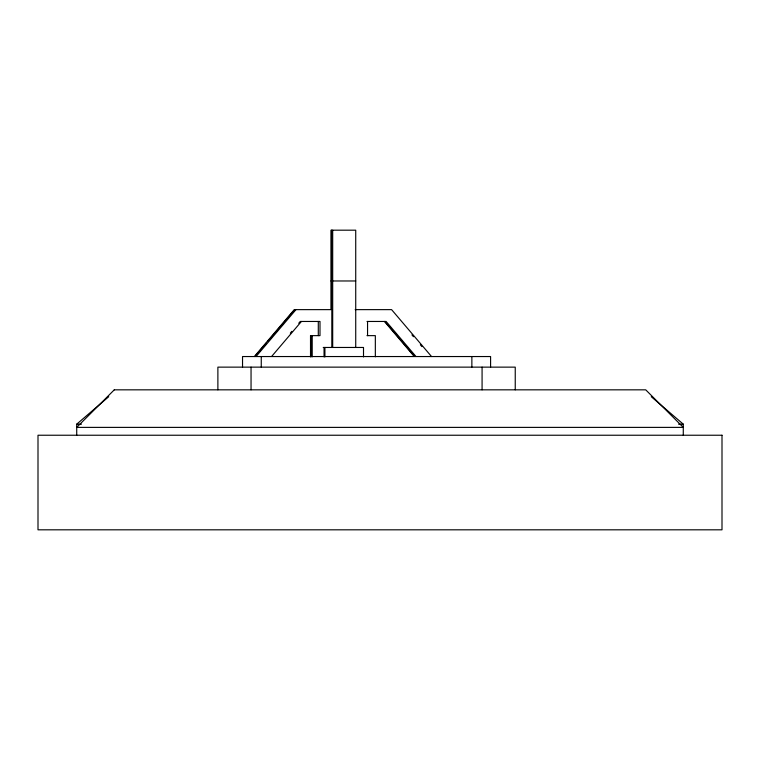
<?xml version="1.0" encoding="UTF-8"?>
<svg xmlns="http://www.w3.org/2000/svg" width="760" height="760" viewBox="0 0 760 760"><rect width="100%" height="100%" fill="white"/><g stroke="black" fill="none" stroke-linecap="round" stroke-linejoin="round"><path stroke-width="1.14" d="M254.315 356.544L294.272 309.633L331.825 309.633L331.825 347.462M255.616 355.642L257.925 352.934M259.464 351.13L266.38 343.007M267.909 341.202L294.804 309.633M256.025 356.544L295.973 309.633M290.329 333.127L291.859 331.331M298.737 323.256L300.267 321.461L319.998 321.461L319.998 335.635L310.517 335.635L310.517 356.82M271.624 356.469L301.435 321.461M76.722 435.233L76.722 424.166L108.737 396.701M330.99 280.972L355.727 280.972M355.186 309.633L391.59 309.633L431.537 356.544M367.013 321.461L386.118 321.461L415.938 356.469M366.966 335.635L375.335 335.635L375.335 356.82M323.219 347.462L363.508 347.462L363.508 356.944M76.722 424.166L81.462 424.166M678.538 424.166L683.278 424.166L683.278 435.233M651.263 396.701L683.278 424.166M411.93 334.894L413.469 336.699M420.375 344.812L421.914 346.617M384.949 321.461L414.76 356.469M384.417 321.461L414.228 356.469M515.242 389.832L515.242 367.137L217.882 367.137L217.882 389.832M490.589 367.137L490.589 356.544L242.535 356.544L242.535 367.137M482.077 367.137L482.077 389.832M471.865 356.544L471.865 367.137M367.555 321.461L367.555 335.635M355.727 347.462L355.727 230.185L330.99 230.185L330.99 309.472M332.69 230.185L332.69 347.462M331.522 230.185L331.522 309.472M324.919 347.462L324.919 356.944M324.055 347.462L324.055 356.877M318.298 321.461L318.298 335.635M312.217 335.635L312.217 356.82M311.049 335.635L311.049 356.82M261.26 356.544L261.26 367.137M251.047 367.137L251.047 389.832M114.275 389.832L76.722 427.386L683.278 427.386L645.725 389.832L114.275 389.832M722 435.233L38 435.233L38 529.815L722 529.815L722 435.233"/></g></svg>
